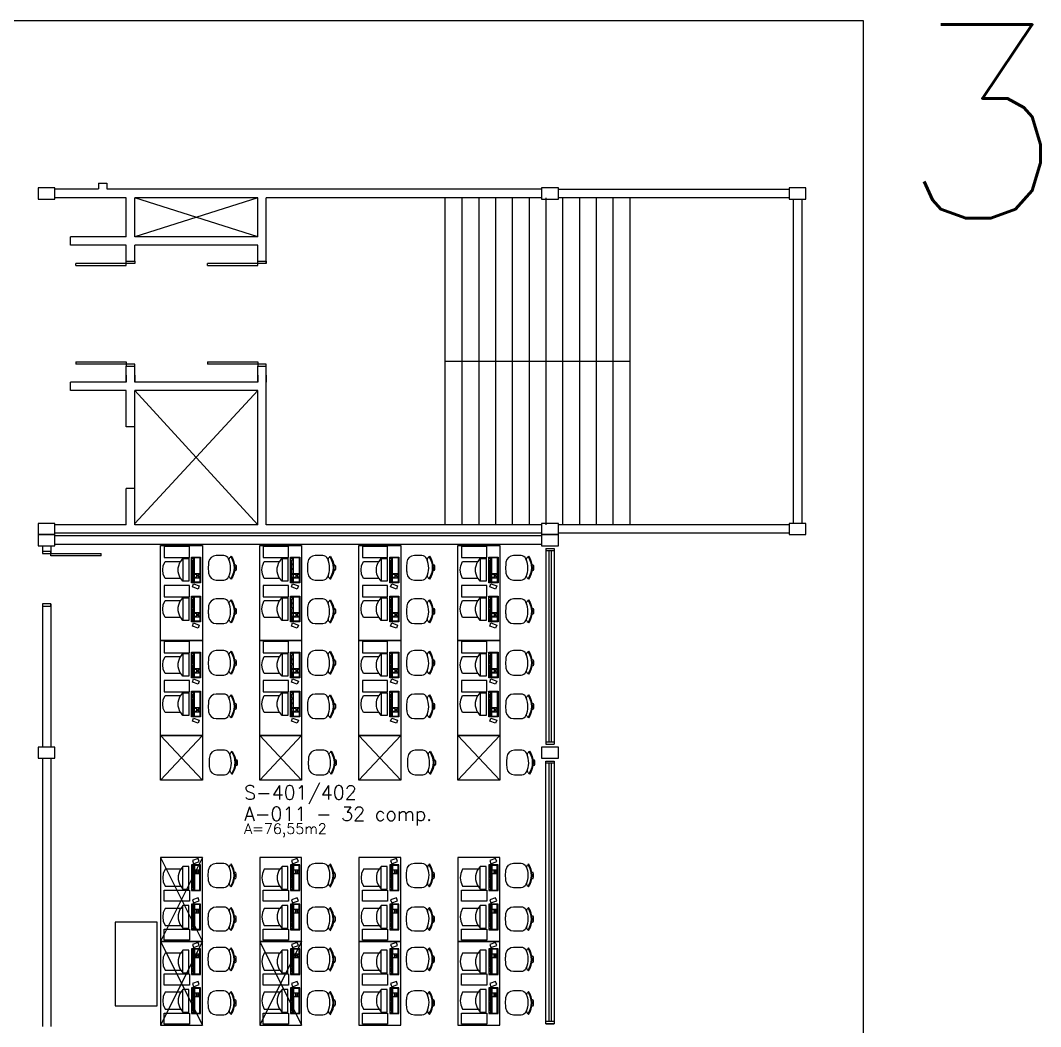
# Model space of a CAD drawing. Header units: millimetres. Extents: x 20431 to 27288, y 6147 to 13165.
# Drawn here: x 25464 to 27288, y 7667 to 9467 of the extents above; entities that cross this region are included whole.
import ezdxf

# ---------------------------------------------------------------- set-up
doc = ezdxf.new("R2010")
doc.units = ezdxf.units.MM
doc.header["$MEASUREMENT"] = 0
for name, color, linetype in [('A-Móveis', 105, 'Continuous'), ('Arqui-Aberturas', 63, 'Continuous'), ('Arqui-DivisóriaGesso', 211, 'Continuous'), ('Arqui-Folha', 55, 'Continuous'), ('Arqui-Móveis', 252, 'Continuous'), ('Arqui-Paredes', 3, 'Continuous'), ('Arqui-Pilares', 4, 'Continuous'), ('Arqui-Salas', 31, 'Continuous')]:
    doc.layers.add(name, color=color, linetype=linetype)
doc.styles.add('INDICAÇÃO AMBIENTES', font='romans.shx')

# ---------------------------------------------------------------- blocks, each defined once
blk = doc.blocks.new('22S0000000')
at = {"lineweight": -3}
for p, q in [((-0.199, 0.452), (-0.205, 0.46)), ((-0.182, 0.438), (-0.192, 0.451)), ((0.182, 0.438), (0.192, 0.451)), ((0.199, 0.452), (0.205, 0.46))]:
    blk.add_line(p, q, dxfattribs=at)
blk.add_lwpolyline([(-0.22, 0.213), (-0.22, 0.297, -0.007386), (-0.22, 0.325, -0.283766), (-0.162, 0.413, -0.109248), (-0.01, 0.447, -0.096656), (0.162, 0.413, -0.283766), (0.22, 0.325, -0.007386), (0.22, 0.297), (0.22, 0.213, -0.007546), (0.22, 0.19, -0.371031), (0.097, 0.055, -0.024121), (-0.01, 0.05, -0.029876), (-0.097, 0.055, -0.371031), (-0.22, 0.19, -0.007546)], format="xyb", close=True, dxfattribs=at)
for centre, radius, start, end in [((-0.03, 0.519), 0.03, 93.5833, 179.0689), ((0, -0.209), 0.759, 87.5665, 92.4335), ((0.03, 0.519), 0.03, 0.9311, 86.4167), ((0, 0.168), 0.357, 54.8701, 125.1299), ((-0.195, 0.455), 0.005, 216.8699, 305.9604), ((0, 0.167), 0.343, 55.8574, 124.1426), ((-0.144, 0.491), 0.0663, 234.3405, 285.7396), ((0.142, 0.491), 0.0669, 255.9348, 307.0801), ((0.195, 0.455), 0.005, 234.0396, 323.1301)]:
    blk.add_arc(centre, radius, start, end, dxfattribs=at)
blk = doc.blocks.new('A$C6F8113F1')
at = {"layer": 'A-Móveis'}
for points in [[(5.6, 65.2), (0, 63.2), (3.8, 52.8), (9.4, 54.9)], [(12.4, 66.3), (12.4, 56.4), (20.3, 56.4), (20.3, 66.3)], [(12.4, 55.4), (12.4, 53.5), (20.3, 53.5), (20.3, 55.4)], [(20.9, 66.3), (20.9, 64.2), (22.9, 64.2), (22.9, 62.2), (24.9, 62.2), (24.9, 64.2), (26.9, 64.2), (26.9, 66.3)], [(20.9, 60.5), (20.9, 56.4), (26.9, 56.4), (26.9, 60.5)], [(20.9, 55.6), (20.9, 53.5), (26.9, 53.5), (26.9, 55.6)], [(56.3, 56.4), (56.3, 66.3), (27.6, 66.3), (27.6, 56.4)], [(35.4, 55.6), (27.6, 55.6), (27.6, 53.5), (35.4, 53.5)], [(44, 55.6), (36.2, 55.6), (36.2, 53.5), (44, 53.5)], [(52.6, 53.5), (52.6, 55.6), (44.8, 55.6), (44.8, 53.5)], [(56.3, 55.6), (54.3, 55.6), (54.3, 53.5), (56.3, 53.5)], [(76.3, 2.4), (56.3, 2.4), (56.3, 47.4), (76.3, 47.4)]]:
    blk.add_lwpolyline(points, close=True, dxfattribs=at)
for points in [[(57.3, 67.6), (11.4, 67.6), (11.4, 51.3), (57.3, 51.3), (57.3, 67.6)], [(54.6, 46.6), (14, 46.6), (14, 35.9), (19.1, 32.1), (19.1, 4), (26.7, 0.9), (34.3, 0), (41.9, 0.9), (49.5, 4), (49.5, 32.1), (54.6, 35.8), (54.6, 46.6)], [(54.6, 35.9), (14, 35.9)], [(19.1, 32.1), (21.3, 30.5), (26.8, 28.4), (30.9, 27.5), (34.3, 27.3), (37.8, 27.5), (41.9, 28.4), (47.3, 30.5), (49.5, 32.1)]]:
    blk.add_lwpolyline(points, dxfattribs=at)

msp = doc.modelspace()

# ---------------------------------------------------------------- linework, layer by layer
at = {"linetype": 'Continuous'}
for p, q in [((25888.1, 9079.6), (25668.1, 9149.6)), ((25888.1, 9149.6), (25668.1, 9079.6)), ((26223.1, 8564.6), (26223.1, 9149.6)), ((26253.1, 9149.6), (26253.1, 8564.6)), ((26283.1, 9149.6), (26283.1, 8564.6)), ((26313.1, 9149.6), (26313.1, 8564.6)), ((26343.1, 9149.6), (26343.1, 8564.6)), ((26373.1, 9149.6), (26373.1, 8564.6)), ((26403.1, 9149.6), (26403.1, 8564.6)), ((26433.1, 9149.6), (26433.1, 8564.6)), ((26463.1, 9149.6), (26463.1, 8564.6)), ((26493.1, 9149.6), (26493.1, 8564.6)), ((26523.1, 9149.6), (26523.1, 8564.6)), ((26553.1, 9149.6), (26553.1, 8564.6)), ((26223.1, 8857.1), (26553.1, 8857.1)), ((25888.1, 8804.6), (25668.1, 8567.1)), ((25888.1, 8564.6), (25668.1, 8804.6)), ((25668.1, 8629.6), (25668.1, 8739.6))]:
    msp.add_line(p, q, dxfattribs=at)
at = {"layer": 'Arqui-Aberturas'}
for p, q in [((25653.1, 9032.1), (25563.1, 9032.1)), ((25563.1, 9028.1), (25563.1, 9032.1)), ((25653.1, 9028.1), (25653.1, 9032.1)), ((25888.1, 9032.1), (25798.1, 9032.1)), ((25798.1, 9028.1), (25798.1, 9032.1)), ((25888.1, 9028.1), (25888.1, 9032.1)), ((25563.1, 9028.1), (25653.1, 9028.1)), ((25798.1, 9028.1), (25888.1, 9028.1)), ((25563.1, 8856.1), (25653.1, 8856.1)), ((25563.1, 8856.1), (25563.1, 8852.1)), ((25653.1, 8852.1), (25563.1, 8852.1)), ((25653.1, 8856.1), (25653.1, 8852.1)), ((25798.1, 8856.1), (25888.1, 8856.1)), ((25798.1, 8856.1), (25798.1, 8852.1)), ((25888.1, 8852.1), (25798.1, 8852.1)), ((25888.1, 8856.1), (25888.1, 8852.1)), ((26403.1, 8522.1), (26403.1, 8172.1)), ((26418.1, 8522.1), (26418.1, 8172.1)), ((25518.1, 8509.1), (25518.1, 8513.1)), ((25518.1, 8513.1), (25608.1, 8513.1)), ((25608.1, 8509.1), (25518.1, 8509.1)), ((25608.1, 8509.1), (25608.1, 8513.1)), ((26418.1, 8518.1), (26403.1, 8518.1)), ((26408.6, 8518.1), (26408.6, 8176.1)), ((26412.6, 8518.1), (26412.6, 8176.1)), ((26418.1, 8176.1), (26403.1, 8176.1)), ((26418.1, 8138.1), (26403.1, 8138.1)), ((26408.6, 8138.1), (26408.6, 7676.1)), ((26412.6, 8138.1), (26412.6, 7676.1)), ((26418.1, 7676.1), (26403.1, 7676.1))]:
    msp.add_line(p, q, dxfattribs=at)
for points in [[(25668.1, 9036.1), (25668.1, 9032.1), (25653.1, 9032.1), (25653.1, 9036.1)], [(25903.1, 9036.1), (25903.1, 9032.1), (25888.1, 9032.1), (25888.1, 9036.1)], [(25668.1, 8848.1), (25668.1, 8852.1), (25653.1, 8852.1), (25653.1, 8848.1)], [(25903.1, 8848.1), (25903.1, 8852.1), (25888.1, 8852.1), (25888.1, 8848.1)], [(25503.1, 8517.1), (25503.1, 8513.1), (25518.1, 8513.1), (25518.1, 8517.1)], [(25503.1, 8423.1), (25503.1, 8419.1), (25518.1, 8419.1), (25518.1, 8423.1)], [(26418.1, 7672.1), (26403.1, 7672.1), (26403.1, 8142.1), (26418.1, 8142.1)]]:
    msp.add_lwpolyline(points, close=True, dxfattribs=at)
at = {"layer": 'Arqui-DivisóriaGesso'}
msp.add_lwpolyline([(24108.5, 9466.8), (26970.8, 9466.8), (26970.8, 6147.5), (24108.5, 6147.5)], close=True, dxfattribs=at)
at = {"layer": 'Arqui-Móveis'}
for p, q in [((25789.3, 8107.8), (25714.3, 8187.8)), ((25714.3, 8107.8), (25789.3, 8187.8)), ((25966.6, 8107.8), (25891.6, 8187.8)), ((25891.6, 8107.8), (25966.6, 8187.8)), ((26143.8, 8107.8), (26068.8, 8187.8)), ((26068.8, 8107.8), (26143.8, 8187.8)), ((26321, 8107.8), (26246, 8187.8)), ((26246, 8107.8), (26321, 8187.8)), ((25714.3, 7969.5), (25789.3, 7819.5)), ((25789.3, 7969.5), (25714.3, 7819.5)), ((25714.3, 7819.5), (25789.3, 7669.5)), ((25789.3, 7819.5), (25714.3, 7669.5)), ((25891.6, 7819.5), (25966.6, 7669.5)), ((25966.6, 7819.5), (25891.6, 7669.5))]:
    msp.add_line(p, q, dxfattribs=at)
for points in [[(25789.3, 8527.8), (25789.3, 8357.8), (25714.3, 8357.8), (25714.3, 8527.8), (25789.3, 8527.8)], [(25966.6, 8527.8), (25966.6, 8357.8), (25891.6, 8357.8), (25891.6, 8527.8), (25966.6, 8527.8)], [(26143.8, 8527.8), (26143.8, 8357.8), (26068.8, 8357.8), (26068.8, 8527.8), (26143.8, 8527.8)], [(26321, 8527.8), (26321, 8357.8), (26246, 8357.8), (26246, 8527.8), (26321, 8527.8)], [(25789.3, 8357.8), (25789.3, 8187.8), (25714.3, 8187.8), (25714.3, 8357.8), (25789.3, 8357.8)], [(25966.6, 8357.8), (25966.6, 8187.8), (25891.6, 8187.8), (25891.6, 8357.8), (25966.6, 8357.8)], [(26143.8, 8357.8), (26143.8, 8187.8), (26068.8, 8187.8), (26068.8, 8357.8), (26143.8, 8357.8)], [(26321, 8357.8), (26321, 8187.8), (26246, 8187.8), (26246, 8357.8), (26321, 8357.8)], [(25714.3, 8107.8), (25714.3, 8187.8), (25789.3, 8187.8), (25789.3, 8107.8), (25714.3, 8107.8)], [(25891.6, 8107.8), (25891.6, 8187.8), (25966.6, 8187.8), (25966.6, 8107.8), (25891.6, 8107.8)], [(26068.8, 8107.8), (26068.8, 8187.8), (26143.8, 8187.8), (26143.8, 8107.8), (26068.8, 8107.8)], [(26246, 8107.8), (26246, 8187.8), (26321, 8187.8), (26321, 8107.8), (26246, 8107.8)], [(25714.3, 7969.5), (25714.3, 7819.5), (25789.3, 7819.5), (25789.3, 7969.5), (25714.3, 7969.5)], [(25891.6, 7969.5), (25891.6, 7819.5), (25966.6, 7819.5), (25966.6, 7969.5), (25891.6, 7969.5)], [(26068.8, 7969.5), (26068.8, 7819.5), (26143.8, 7819.5), (26143.8, 7969.5), (26068.8, 7969.5)], [(26246, 7969.5), (26246, 7819.5), (26321, 7819.5), (26321, 7969.5), (26246, 7969.5)], [(25633.4, 7854), (25633.4, 7704), (25708.4, 7704), (25708.4, 7854), (25633.4, 7854)], [(25714.3, 7819.5), (25714.3, 7669.5), (25789.3, 7669.5), (25789.3, 7819.5), (25714.3, 7819.5)], [(25891.6, 7819.5), (25891.6, 7669.5), (25966.6, 7669.5), (25966.6, 7819.5), (25891.6, 7819.5)], [(26068.8, 7819.5), (26068.8, 7669.5), (26143.8, 7669.5), (26143.8, 7819.5), (26068.8, 7819.5)], [(26246, 7819.5), (26246, 7669.5), (26321, 7669.5), (26321, 7819.5), (26246, 7819.5)]]:
    msp.add_lwpolyline(points, dxfattribs=at)
at = {"layer": 'Arqui-Paredes'}
for p, q in [((25603.1, 9175.5), (25618.1, 9175.5)), ((25603.1, 9175.5), (25603.1, 9165.5)), ((25618.1, 9175.5), (25618.1, 9165.5)), ((25525.6, 9165.5), (25603.1, 9165.5)), ((25618.1, 9165.5), (26395.6, 9165.5)), ((26838.1, 9164.6), (26425.6, 9164.6)), ((25653.1, 9149.6), (25525.6, 9149.6)), ((25653.1, 9079.6), (25653.1, 9149.6)), ((25668.1, 9079.6), (25668.1, 9149.6)), ((25888.1, 9149.6), (25668.1, 9149.6)), ((25888.1, 9079.6), (25888.1, 9149.6)), ((26395.6, 9149.6), (25903.1, 9149.6)), ((25903.1, 9032.1), (25903.1, 9149.6)), ((26838.1, 9149.6), (26425.6, 9149.6)), ((26845.6, 9147.1), (26845.6, 8567.1)), ((26860.6, 9147.1), (26860.6, 8567.1)), ((25653.1, 9079.6), (25553.1, 9079.6)), ((25553.1, 9064.6), (25553.1, 9079.6)), ((25888.1, 9079.6), (25668.1, 9079.6)), ((25653.1, 9064.6), (25553.1, 9064.6)), ((25653.1, 9036.1), (25653.1, 9064.6)), ((25668.1, 9036.1), (25668.1, 9064.6)), ((25888.1, 9064.6), (25668.1, 9064.6)), ((25888.1, 9052.1), (25888.1, 9064.6)), ((25888.1, 9032.1), (25888.1, 9064.6)), ((25903.1, 9052.1), (25903.1, 9064.6)), ((25653.1, 9036.1), (25668.1, 9036.1)), ((25888.1, 9036.1), (25903.1, 9036.1)), ((25653.1, 8819.6), (25653.1, 8848.1)), ((25653.1, 8848.1), (25668.1, 8848.1)), ((25668.1, 8819.6), (25668.1, 8848.1)), ((25888.1, 8819.6), (25888.1, 8848.1)), ((25888.1, 8848.1), (25903.1, 8848.1)), ((25903.1, 8564.6), (25903.1, 8848.1)), ((25653.1, 8832.1), (25653.1, 8819.6)), ((25668.1, 8832.1), (25668.1, 8819.6)), ((25888.1, 8832.1), (25888.1, 8819.6)), ((25903.1, 8832.1), (25903.1, 8819.6)), ((25653.1, 8819.6), (25553.1, 8819.6)), ((25553.1, 8804.6), (25553.1, 8819.6)), ((25888.1, 8819.6), (25668.1, 8819.6)), ((25653.1, 8804.6), (25553.1, 8804.6)), ((25653.1, 8739.6), (25653.1, 8804.6)), ((25668.1, 8739.6), (25668.1, 8804.6)), ((25888.1, 8804.6), (25668.1, 8804.6)), ((25888.1, 8564.6), (25888.1, 8804.6)), ((25668.1, 8739.6), (25653.1, 8739.6)), ((25668.1, 8629.6), (25653.1, 8629.6)), ((25653.1, 8564.6), (25653.1, 8629.6)), ((25668.1, 8564.6), (25668.1, 8629.6)), ((25653.1, 8564.6), (25525.6, 8564.6)), ((25888.1, 8564.6), (25668.1, 8564.6)), ((26395.6, 8564.6), (25903.1, 8564.6)), ((26838.1, 8564.6), (26425.6, 8564.6)), ((26395.6, 8549.6), (25525.6, 8549.6)), ((26395.6, 8544.6), (25525.6, 8544.6)), ((26838.1, 8549.6), (26425.6, 8549.6)), ((25503.1, 8527.1), (25503.1, 8513.1)), ((25503.1, 8519.1), (25503.1, 8513.1)), ((25518.1, 8527.1), (25518.1, 8513.1)), ((25518.1, 8519.1), (25518.1, 8513.1)), ((26395.6, 8529.6), (25525.6, 8529.6)), ((26403.1, 8522.1), (26418.1, 8522.1)), ((26403.1, 8522.1), (26418.1, 8522.1)), ((25518.1, 8517.1), (25503.1, 8517.1)), ((25503.1, 8423.1), (25503.1, 8167.1)), ((25518.1, 8423.1), (25518.1, 8167.1)), ((26403.1, 8172.1), (26418.1, 8172.1)), ((26403.1, 8172.1), (26418.1, 8172.1)), ((25503.1, 8147.1), (25503.1, 7667.1)), ((25518.1, 8147.1), (25518.1, 7667.1)), ((26403.1, 8142.1), (26418.1, 8142.1)), ((26403.1, 8142.1), (26418.1, 8142.1)), ((26403.1, 7672.1), (26418.1, 7672.1))]:
    msp.add_line(p, q, dxfattribs=at)
msp.add_lwpolyline([(26418.1, 7672.1), (26403.1, 7672.1)], dxfattribs=at)
at = {"layer": 'Arqui-Pilares'}
for points in [[(25525.6, 9147.1), (25525.6, 9167.1), (25495.6, 9167.1), (25495.6, 9147.1)], [(26425.6, 9147.1), (26425.6, 9167.1), (26395.6, 9167.1), (26395.6, 9147.1)], [(26868.1, 9147.1), (26868.1, 9167.1), (26838.1, 9167.1), (26838.1, 9147.1)], [(25525.6, 8547.1), (25525.6, 8567.1), (25495.6, 8567.1), (25495.6, 8547.1)], [(26425.6, 8547.1), (26425.6, 8567.1), (26395.6, 8567.1), (26395.6, 8547.1)], [(26868.1, 8547.1), (26868.1, 8567.1), (26838.1, 8567.1), (26838.1, 8547.1)], [(25525.6, 8527.1), (25525.6, 8547.1), (25495.6, 8547.1), (25495.6, 8527.1)], [(26425.6, 8527.1), (26425.6, 8547.1), (26395.6, 8547.1), (26395.6, 8527.1)], [(25525.6, 8147.1), (25525.6, 8167.1), (25495.6, 8167.1), (25495.6, 8147.1)], [(26425.6, 8147.1), (26425.6, 8167.1), (26395.6, 8167.1), (26395.6, 8147.1)]]:
    msp.add_lwpolyline(points, close=True, dxfattribs=at)

# ---------------------------------------------------------------- block references
at = {"layer": 'A-Móveis', "yscale": 100, "zscale": 100, "rotation": 270}
for p, xscale in [((25794.7, 8487.8), -100), ((25971.9, 8487.8), -100), ((26149.1, 8487.8), -100), ((26326.3, 8487.8), -100), ((25794.7, 8409.9), -100), ((25971.9, 8409.9), -100), ((26149.1, 8409.9), -100), ((26326.3, 8409.9), -100), ((25794.7, 8317.8), -100), ((25971.9, 8317.8), -100), ((26149.1, 8317.8), -100), ((26326.3, 8317.8), -100), ((25794.7, 8239.9), -100), ((25971.9, 8239.9), -100), ((26149.1, 8239.9), -100), ((26326.3, 8239.9), -100), ((25796.2, 8139.3), -100), ((25973.5, 8139.3), -100), ((26150.7, 8139.3), -100), ((26327.9, 8139.3), -100), ((25794.7, 7937.4), 100), ((25971.9, 7937.4), 100), ((26149.1, 7937.4), 100), ((26326.3, 7937.4), 100), ((25794.7, 7859.5), 100), ((25971.9, 7859.5), 100), ((26149.1, 7859.5), 100), ((26326.3, 7859.5), 100), ((25794.7, 7787.4), 100), ((25971.9, 7787.4), 100), ((26149.1, 7787.4), 100), ((26326.3, 7787.4), 100), ((25794.7, 7709.5), 100), ((25971.9, 7709.5), 100), ((26149.1, 7709.5), 100), ((26326.3, 7709.5), 100)]:
    msp.add_blockref('22S0000000', p, dxfattribs=dict(at, xscale=xscale))
at = {"layer": 'Arqui-Móveis', "xscale": -1, "rotation": 270}
for p in [(25718.4, 8449.6), (25895.6, 8449.6), (26072.9, 8449.6), (26250.1, 8449.6), (25718.4, 8379.6), (25895.6, 8379.6), (26072.9, 8379.6), (26250.1, 8379.6), (25718.4, 8279.6), (25895.6, 8279.6), (26072.9, 8279.6), (26250.1, 8279.6), (25718.4, 8209.6), (25895.6, 8209.6), (26072.9, 8209.6), (26250.1, 8209.6)]:
    msp.add_blockref('A$C6F8113F1', p, dxfattribs=at)
at = {"layer": 'Arqui-Móveis', "rotation": 270}
for p in [(25718.4, 7967.7), (25895.6, 7967.7), (26072.9, 7967.7), (26250.1, 7967.7), (25718.4, 7897.7), (25895.6, 7897.7), (26072.9, 7897.7), (26250.1, 7897.7), (25718.4, 7817.7), (25895.6, 7817.7), (26072.9, 7817.7), (26250.1, 7817.7), (25718.4, 7747.7), (25895.6, 7747.7), (26072.9, 7747.7), (26250.1, 7747.7)]:
    msp.add_blockref('A$C6F8113F1', p, dxfattribs=at)

# ---------------------------------------------------------------- texts
at = {"layer": 'Arqui-Folha', "color": 10, "linetype": 'Continuous', "style": 'INDICAÇÃO AMBIENTES'}
msp.add_text('3', height=346.5, dxfattribs=at).set_placement((27035.3, 9112.8))
at = {"layer": 'Arqui-Salas', "color": 2, "linetype": 'Continuous', "style": 'INDICAÇÃO AMBIENTES'}
msp.add_text('S-401/402', height=25, dxfattribs=at).set_placement((25863.7, 8073.3))
at = {"layer": 'Arqui-Salas', "linetype": 'Continuous', "style": 'INDICAÇÃO AMBIENTES'}
for s, height, p in [('A-011 - 32 comp.', 25, (25863.7, 8035.3)), ('A=76,55m2', 18.75, (25863.7, 8011.6))]:
    msp.add_text(s, height=height, dxfattribs=at).set_placement(p)

doc.saveas('drawing.dxf')
